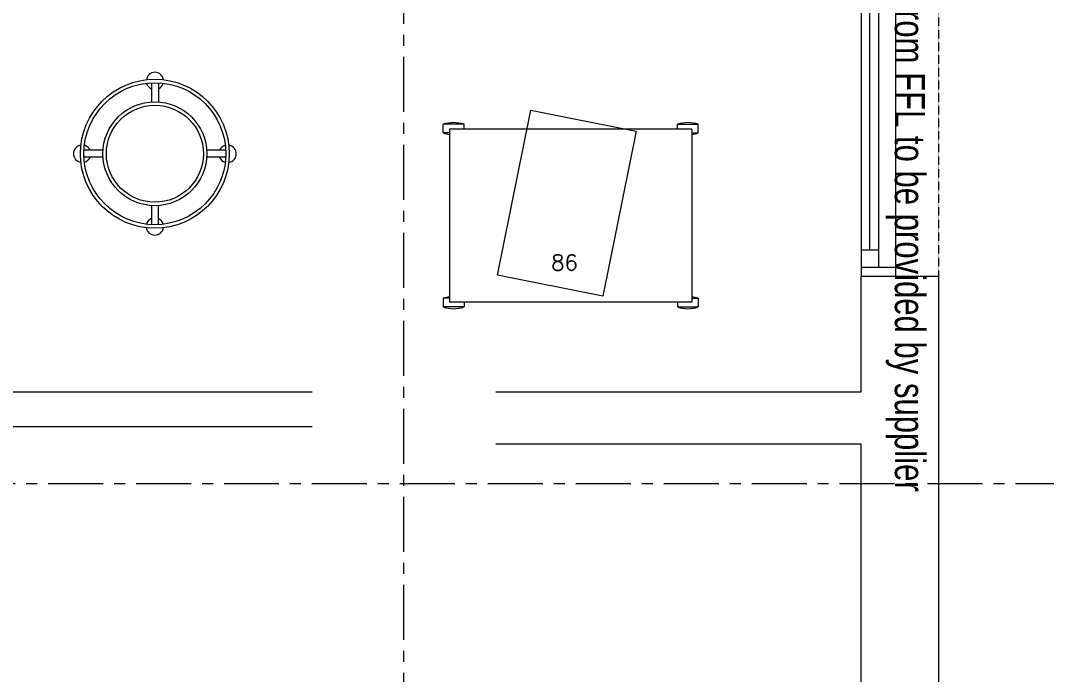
# Model space of a CAD drawing. Header units: millimetres. Extents: x 26027 to 581921, y 7230 to 233891.
# Drawn here: x 537841 to 540804, y 178345 to 180233 of the extents above; entities that cross this region are included whole.
import ezdxf

# ---------------------------------------------------------------- set-up
doc = ezdxf.new("R2010")
doc.units = ezdxf.units.MM
doc.header["$LTSCALE"] = 5
doc.linetypes.add('CENTER', pattern=[50.8, 31.75, -6.35, 6.35, -6.35])
doc.linetypes.add('HIDDEN2', pattern=[0.1875, 0.125, -0.0625])
doc.layers.get('0').update_dxf_attribs({"color": 252})
for name, color, linetype, lineweight in [('Aluminum', 252, 'Continuous', 5), ('Medical Equipment and Furniture', 252, 'Continuous', 0), ('Proj', 252, 'HIDDEN2', 5), ('Walls', 252, 'Continuous', 5)]:
    doc.layers.add(name, color=color, linetype=linetype, lineweight=lineweight)
doc.layers.add('axes', color=252, linetype='Continuous')
doc.styles.add('list_ghTextstyle', font='romans.shx', dxfattribs={"height": 0.25})
doc.styles.add('X3G_ENTITY_257CFD', font='swisscl.ttf', dxfattribs={"height": 200})

# ---------------------------------------------------------------- blocks, each defined once
blk = doc.blocks.new('HF13959B-P')
at = {"color": 0}
for p, q in [((0.0418, 0.5136), (-0.0182, 0.5136)), ((-0.0182, 0.4886), (-0.0182, 0.5136)), ((0.0418, 0.5), (0.0418, 0.5136)), ((0.6582, 0.5136), (0.7182, 0.5136)), ((0.6582, 0.5), (0.6582, 0.5136)), ((0.7182, 0.4886), (0.7182, 0.5136)), ((0, 0.4886), (-0.0182, 0.4886)), ((0, 0.5), (0, 0)), ((0.7, 0.5), (0, 0.5)), ((0.7, 0.5), (0.7, 0)), ((0.7, 0.4886), (0.7182, 0.4886)), ((0, 0.0114), (-0.0182, 0.0114)), ((-0.0182, 0.0114), (-0.0182, -0.0136)), ((0.7, 0), (0, 0)), ((0.7, 0.0114), (0.7182, 0.0114)), ((0.7182, 0.0114), (0.7182, -0.0136)), ((0.0418, -0.0136), (-0.0182, -0.0136)), ((0.0418, 0), (0.0418, -0.0136)), ((0.6582, 0), (0.6582, -0.0136)), ((0.6582, -0.0136), (0.7182, -0.0136))]:
    blk.add_line(p, q, dxfattribs=at)
for centre, start, end in [((0.0118, 0.4261), 71.0754, 108.9246), ((0.6882, 0.4261), 71.0754, 108.9246), ((0.0118, 0.5761), 251.0754, 262.6441), ((0.6882, 0.5761), 277.3559, 288.9246), ((0.0118, -0.0761), 97.3559, 108.9246), ((0.6882, -0.0761), 71.0754, 82.6441), ((0.0118, 0.0739), 251.0754, 288.9246), ((0.6882, 0.0739), 251.0754, 288.9246)]:
    blk.add_arc(centre, 0.0925, start, end, dxfattribs=at)
blk = doc.blocks.new('HF14427-P')
at = {"color": 0}
for p, q in [((-0.01, 0.4148), (-0.01, 0.3597)), ((0.01, 0.4148), (0.01, 0.3597)), ((-0.2048, 0.22), (-0.1497, 0.22)), ((0.1497, 0.22), (0.2048, 0.22)), ((-0.2048, 0.2), (-0.1497, 0.2)), ((0.1497, 0.2), (0.2048, 0.2)), ((-0.01, 0.0603), (-0.01, 0.0052)), ((0.01, 0.0603), (0.01, 0.0052))]:
    blk.add_line(p, q, dxfattribs=at)
at = {"color": 0, "linetype": 'Continuous'}
for points in [[(-0.1497, 0.2), (-0.1497, 0.2), (-0.1497, 0.2), (-0.1497, 0.2), (-0.1497, 0.2), (-0.1497, 0.2), (-0.1497, 0.2), (-0.1497, 0.2), (-0.1497, 0.2), (-0.1497, 0.2), (-0.1497, 0.2), (-0.1497, 0.2), (-0.1497, 0.2), (-0.1497, 0.2), (-0.1497, 0.2), (-0.1497, 0.2), (-0.1497, 0.2), (-0.1497, 0.2), (-0.1497, 0.2), (-0.1497, 0.2), (-0.1497, 0.2), (-0.1497, 0.2), (-0.1497, 0.2), (-0.1497, 0.2), (-0.1497, 0.2), (-0.1497, 0.2), (-0.1497, 0.2), (-0.1497, 0.2), (-0.1497, 0.2), (-0.1497, 0.2), (-0.1497, 0.2), (-0.1497, 0.2), (-0.1497, 0.2), (-0.1497, 0.2), (-0.1497, 0.2), (-0.1497, 0.2), (-0.1497, 0.2), (-0.1497, 0.2), (-0.1497, 0.2), (-0.1497, 0.2), (-0.1497, 0.2), (-0.1497, 0.2), (-0.1497, 0.2), (-0.1497, 0.2), (-0.1497, 0.2), (-0.1497, 0.2), (-0.1497, 0.2), (-0.1497, 0.2), (-0.1497, 0.2), (-0.1497, 0.2), (-0.1497, 0.2), (-0.1497, 0.2), (-0.1497, 0.2), (-0.1497, 0.2), (-0.1497, 0.2), (-0.1497, 0.2), (-0.1497, 0.2), (-0.1497, 0.2), (-0.1497, 0.2), (-0.1497, 0.2), (-0.1497, 0.2), (-0.1497, 0.2), (-0.1497, 0.2), (-0.1497, 0.2), (-0.1497, 0.2), (-0.1497, 0.2), (-0.1497, 0.2), (-0.1497, 0.2), (-0.1497, 0.2), (-0.1497, 0.2), (-0.1497, 0.2), (-0.1497, 0.2), (-0.1497, 0.2), (-0.1497, 0.2), (-0.1497, 0.2), (-0.1497, 0.2), (-0.1497, 0.2), (-0.1497, 0.2), (-0.1497, 0.2), (-0.1497, 0.2), (-0.1497, 0.2), (-0.1497, 0.2), (-0.1497, 0.2), (-0.1497, 0.2), (-0.1497, 0.2), (-0.1497, 0.2), (-0.1497, 0.2), (-0.1497, 0.2), (-0.1497, 0.2), (-0.1497, 0.2), (-0.1497, 0.2), (-0.1497, 0.2), (-0.1497, 0.2), (-0.1497, 0.2), (-0.1497, 0.2), (-0.1497, 0.2), (-0.1497, 0.2), (-0.1497, 0.2), (-0.1497, 0.2), (-0.1497, 0.2), (-0.1497, 0.2), (-0.1497, 0.2), (-0.1497, 0.2), (-0.1497, 0.2), (-0.1497, 0.2), (-0.1497, 0.2), (-0.1497, 0.2), (-0.1497, 0.2), (-0.1497, 0.2), (-0.1497, 0.2), (-0.1497, 0.2), (-0.1497, 0.2), (-0.1497, 0.2), (-0.1497, 0.2), (-0.1497, 0.2), (-0.1497, 0.2), (-0.1497, 0.2), (-0.1497, 0.2), (-0.1497, 0.2), (-0.1497, 0.2), (-0.1497, 0.2), (-0.1497, 0.2), (-0.1497, 0.2), (-0.1497, 0.2), (-0.1497, 0.2), (-0.1497, 0.2), (-0.1497, 0.2), (-0.1497, 0.2), (-0.1497, 0.2), (-0.1497, 0.2), (-0.1497, 0.2), (-0.1497, 0.2), (-0.1497, 0.2), (-0.1497, 0.2), (-0.1497, 0.2), (-0.1497, 0.2), (-0.1497, 0.2), (-0.1497, 0.2), (-0.1497, 0.2), (-0.1497, 0.2), (-0.1497, 0.2), (-0.1497, 0.2), (-0.1497, 0.2), (-0.1497, 0.2), (-0.1497, 0.2), (-0.1497, 0.2), (-0.1497, 0.2), (-0.1497, 0.2), (-0.1497, 0.2), (-0.1497, 0.2), (-0.1497, 0.2), (-0.1497, 0.2), (-0.1497, 0.2), (-0.1497, 0.2), (-0.1497, 0.2), (-0.1497, 0.2), (-0.1497, 0.2), (-0.1497, 0.2), (-0.1497, 0.2), (-0.1497, 0.2), (-0.1497, 0.2), (-0.1497, 0.2), (-0.1497, 0.2), (-0.1497, 0.2), (-0.1497, 0.2), (-0.1497, 0.2), (-0.1497, 0.2), (-0.1497, 0.2), (-0.1497, 0.2), (-0.1497, 0.2), (-0.1497, 0.2), (-0.1497, 0.2), (-0.1497, 0.2), (-0.1497, 0.2), (-0.1497, 0.2), (-0.1497, 0.2), (-0.1497, 0.2), (-0.1497, 0.2), (-0.1497, 0.2), (-0.1497, 0.2), (-0.1497, 0.2), (-0.1497, 0.2), (-0.1497, 0.2), (-0.1497, 0.2), (-0.1497, 0.2), (-0.1497, 0.2), (-0.1497, 0.2), (-0.1497, 0.2), (-0.1497, 0.2), (-0.1497, 0.2), (-0.1497, 0.2), (-0.1497, 0.2), (-0.1497, 0.2), (-0.1497, 0.2), (-0.1497, 0.2), (-0.1497, 0.2), (-0.1497, 0.2), (-0.1497, 0.2), (-0.1497, 0.2), (-0.1497, 0.2), (-0.1497, 0.2), (-0.1497, 0.2), (-0.1497, 0.2), (-0.1497, 0.2), (-0.1497, 0.2), (-0.1497, 0.2), (-0.1497, 0.2), (-0.1497, 0.2), (-0.1497, 0.2), (-0.1497, 0.2), (-0.1497, 0.2), (-0.1497, 0.2), (-0.1497, 0.2), (-0.1497, 0.2), (-0.1497, 0.2), (-0.1497, 0.2), (-0.1497, 0.2), (-0.1497, 0.2), (-0.1497, 0.2)], [(-0.1497, 0.2), (-0.1497, 0.2), (-0.1497, 0.2), (-0.1497, 0.2), (-0.1497, 0.2), (-0.1497, 0.2), (-0.1497, 0.2), (-0.1497, 0.2), (-0.1497, 0.2), (-0.1497, 0.2), (-0.1497, 0.2), (-0.1497, 0.2), (-0.1497, 0.2), (-0.1497, 0.2), (-0.1497, 0.2), (-0.1497, 0.2), (-0.1497, 0.2), (-0.1497, 0.2), (-0.1497, 0.2), (-0.1497, 0.2), (-0.1497, 0.2), (-0.1497, 0.2), (-0.1497, 0.2), (-0.1497, 0.2), (-0.1497, 0.2), (-0.1497, 0.2), (-0.1497, 0.2), (-0.1497, 0.2), (-0.1497, 0.2), (-0.1497, 0.2), (-0.1497, 0.2), (-0.1497, 0.2), (-0.1497, 0.2), (-0.1497, 0.2), (-0.1497, 0.2), (-0.1497, 0.2), (-0.1497, 0.2), (-0.1497, 0.2), (-0.1497, 0.2), (-0.1497, 0.2), (-0.1497, 0.2), (-0.1497, 0.2), (-0.1497, 0.2), (-0.1497, 0.2), (-0.1497, 0.2), (-0.1497, 0.2), (-0.1497, 0.2), (-0.1497, 0.2), (-0.1497, 0.2), (-0.1497, 0.2), (-0.1497, 0.2), (-0.1497, 0.2), (-0.1497, 0.2), (-0.1497, 0.2), (-0.1497, 0.2), (-0.1497, 0.2), (-0.1497, 0.2), (-0.1497, 0.2), (-0.1497, 0.2), (-0.1497, 0.2), (-0.1497, 0.2), (-0.1497, 0.2), (-0.1497, 0.2), (-0.1497, 0.2), (-0.1497, 0.2), (-0.1497, 0.2), (-0.1497, 0.2), (-0.1497, 0.2), (-0.1497, 0.2), (-0.1497, 0.2), (-0.1497, 0.2), (-0.1497, 0.2), (-0.1497, 0.2), (-0.1497, 0.2), (-0.1497, 0.2), (-0.1497, 0.2), (-0.1497, 0.2), (-0.1497, 0.2), (-0.1497, 0.2), (-0.1497, 0.2), (-0.1497, 0.2), (-0.1497, 0.2), (-0.1497, 0.2), (-0.1497, 0.2), (-0.1497, 0.2), (-0.1497, 0.2), (-0.1497, 0.2), (-0.1497, 0.2), (-0.1497, 0.2), (-0.1497, 0.2), (-0.1497, 0.2), (-0.1497, 0.2), (-0.1497, 0.2), (-0.1497, 0.2), (-0.1497, 0.2), (-0.1497, 0.2), (-0.1497, 0.2), (-0.1497, 0.2), (-0.1497, 0.2), (-0.1497, 0.2), (-0.1497, 0.2), (-0.1497, 0.2), (-0.1497, 0.2), (-0.1497, 0.2), (-0.1497, 0.2), (-0.1497, 0.2), (-0.1497, 0.2), (-0.1497, 0.2), (-0.1497, 0.2), (-0.1497, 0.2), (-0.1497, 0.2), (-0.1497, 0.2), (-0.1497, 0.2), (-0.1497, 0.2), (-0.1497, 0.2), (-0.1497, 0.2), (-0.1497, 0.2), (-0.1497, 0.2), (-0.1497, 0.2), (-0.1497, 0.2), (-0.1497, 0.2), (-0.1497, 0.2), (-0.1497, 0.2), (-0.1497, 0.2), (-0.1497, 0.2), (-0.1497, 0.2), (-0.1497, 0.2), (-0.1497, 0.2), (-0.1497, 0.2), (-0.1497, 0.2), (-0.1497, 0.2), (-0.1497, 0.2), (-0.1497, 0.2), (-0.1497, 0.2), (-0.1497, 0.2), (-0.1497, 0.2), (-0.1497, 0.2), (-0.1497, 0.2), (-0.1497, 0.2), (-0.1497, 0.2), (-0.1497, 0.2), (-0.1497, 0.2), (-0.1497, 0.2), (-0.1497, 0.2), (-0.1497, 0.2), (-0.1497, 0.2), (-0.1497, 0.2), (-0.1497, 0.2), (-0.1497, 0.2), (-0.1497, 0.2), (-0.1497, 0.2), (-0.1497, 0.2), (-0.1497, 0.2), (-0.1497, 0.2), (-0.1497, 0.2), (-0.1497, 0.2), (-0.1497, 0.2), (-0.1497, 0.2), (-0.1497, 0.2), (-0.1497, 0.2), (-0.1497, 0.2), (-0.1497, 0.2), (-0.1497, 0.2), (-0.1497, 0.2), (-0.1497, 0.2), (-0.1497, 0.2), (-0.1497, 0.2), (-0.1497, 0.2), (-0.1497, 0.2), (-0.1497, 0.2), (-0.1497, 0.2), (-0.1497, 0.2), (-0.1497, 0.2), (-0.1497, 0.2), (-0.1497, 0.2), (-0.1497, 0.2), (-0.1497, 0.2), (-0.1497, 0.2), (-0.1497, 0.2), (-0.1497, 0.2), (-0.1497, 0.2), (-0.1497, 0.2), (-0.1497, 0.2), (-0.1497, 0.2), (-0.1497, 0.2), (-0.1497, 0.2), (-0.1497, 0.2), (-0.1497, 0.2), (-0.1497, 0.2), (-0.1497, 0.2), (-0.1497, 0.2), (-0.1497, 0.2), (-0.1497, 0.2), (-0.1497, 0.2), (-0.1497, 0.2), (-0.1497, 0.2), (-0.1497, 0.2), (-0.1497, 0.2), (-0.1497, 0.2), (-0.1497, 0.2), (-0.1497, 0.2), (-0.1497, 0.2), (-0.1497, 0.2), (-0.1497, 0.2), (-0.1497, 0.2), (-0.1497, 0.2), (-0.1497, 0.2), (-0.1497, 0.2), (-0.1497, 0.2), (-0.1497, 0.2), (-0.1497, 0.2), (-0.1497, 0.2), (-0.1497, 0.2), (-0.1497, 0.2)], [(-0.1497, 0.2), (-0.1497, 0.2), (-0.1497, 0.2), (-0.1497, 0.2), (-0.1497, 0.2), (-0.1497, 0.2), (-0.1497, 0.2), (-0.1497, 0.2), (-0.1497, 0.2), (-0.1497, 0.2), (-0.1497, 0.2), (-0.1497, 0.2), (-0.1497, 0.2), (-0.1497, 0.2), (-0.1497, 0.2), (-0.1497, 0.2), (-0.1497, 0.2), (-0.1497, 0.2), (-0.1497, 0.2), (-0.1497, 0.2), (-0.1497, 0.2), (-0.1497, 0.2), (-0.1497, 0.2), (-0.1497, 0.2), (-0.1497, 0.2), (-0.1497, 0.2), (-0.1497, 0.2), (-0.1497, 0.2), (-0.1497, 0.2), (-0.1497, 0.2), (-0.1497, 0.2), (-0.1497, 0.2), (-0.1497, 0.2), (-0.1497, 0.2), (-0.1497, 0.2), (-0.1497, 0.2), (-0.1497, 0.2), (-0.1497, 0.2), (-0.1497, 0.2), (-0.1497, 0.2), (-0.1497, 0.2), (-0.1497, 0.2), (-0.1497, 0.2), (-0.1497, 0.2), (-0.1497, 0.2), (-0.1497, 0.2), (-0.1497, 0.2), (-0.1497, 0.2), (-0.1497, 0.2), (-0.1497, 0.2), (-0.1497, 0.2), (-0.1497, 0.2), (-0.1497, 0.2), (-0.1497, 0.2), (-0.1497, 0.2), (-0.1497, 0.2), (-0.1497, 0.2), (-0.1497, 0.2), (-0.1497, 0.2), (-0.1497, 0.2), (-0.1497, 0.2), (-0.1497, 0.2), (-0.1497, 0.2), (-0.1497, 0.2), (-0.1497, 0.2), (-0.1497, 0.2), (-0.1497, 0.2), (-0.1497, 0.2), (-0.1497, 0.2), (-0.1497, 0.2), (-0.1497, 0.2), (-0.1497, 0.2), (-0.1497, 0.2), (-0.1497, 0.2), (-0.1497, 0.2), (-0.1497, 0.2), (-0.1497, 0.2), (-0.1497, 0.2), (-0.1497, 0.2), (-0.1497, 0.2), (-0.1497, 0.2), (-0.1497, 0.2), (-0.1497, 0.2), (-0.1497, 0.2), (-0.1497, 0.2), (-0.1497, 0.2), (-0.1497, 0.2), (-0.1497, 0.2), (-0.1497, 0.2), (-0.1497, 0.2), (-0.1497, 0.2), (-0.1497, 0.2), (-0.1497, 0.2), (-0.1497, 0.2), (-0.1497, 0.2), (-0.1497, 0.2), (-0.1497, 0.2), (-0.1497, 0.2), (-0.1497, 0.2), (-0.1497, 0.2), (-0.1497, 0.2), (-0.1497, 0.2), (-0.1497, 0.2), (-0.1497, 0.2), (-0.1497, 0.2), (-0.1497, 0.2), (-0.1497, 0.2), (-0.1497, 0.2), (-0.1497, 0.2), (-0.1497, 0.2), (-0.1497, 0.2), (-0.1497, 0.2), (-0.1497, 0.2), (-0.1497, 0.2), (-0.1497, 0.2), (-0.1497, 0.2), (-0.1497, 0.2), (-0.1497, 0.2), (-0.1497, 0.2), (-0.1497, 0.2), (-0.1497, 0.2), (-0.1497, 0.2), (-0.1497, 0.2), (-0.1497, 0.2), (-0.1497, 0.2), (-0.1497, 0.2), (-0.1497, 0.2), (-0.1497, 0.2), (-0.1497, 0.2), (-0.1497, 0.2), (-0.1497, 0.2), (-0.1497, 0.2), (-0.1497, 0.2), (-0.1497, 0.2), (-0.1497, 0.2), (-0.1497, 0.2), (-0.1497, 0.2), (-0.1497, 0.2), (-0.1497, 0.2), (-0.1497, 0.2), (-0.1497, 0.2), (-0.1497, 0.2), (-0.1497, 0.2), (-0.1497, 0.2), (-0.1497, 0.2), (-0.1497, 0.2), (-0.1497, 0.2), (-0.1497, 0.2), (-0.1497, 0.2), (-0.1497, 0.2), (-0.1497, 0.2), (-0.1497, 0.2), (-0.1497, 0.2), (-0.1497, 0.2), (-0.1497, 0.2), (-0.1497, 0.2), (-0.1497, 0.2), (-0.1497, 0.2), (-0.1497, 0.2), (-0.1497, 0.2), (-0.1497, 0.2), (-0.1497, 0.2), (-0.1497, 0.2), (-0.1497, 0.2), (-0.1497, 0.2), (-0.1497, 0.2), (-0.1497, 0.2), (-0.1497, 0.2), (-0.1497, 0.2), (-0.1497, 0.2), (-0.1497, 0.2), (-0.1497, 0.2), (-0.1497, 0.2), (-0.1497, 0.2), (-0.1497, 0.2), (-0.1497, 0.2), (-0.1497, 0.2), (-0.1497, 0.2), (-0.1497, 0.2), (-0.1497, 0.2), (-0.1497, 0.2), (-0.1497, 0.2), (-0.1497, 0.2), (-0.1497, 0.2), (-0.1497, 0.2), (-0.1497, 0.2), (-0.1497, 0.2), (-0.1497, 0.2), (-0.1497, 0.2), (-0.1497, 0.2), (-0.1497, 0.2), (-0.1497, 0.2), (-0.1497, 0.2), (-0.1497, 0.2), (-0.1497, 0.2), (-0.1497, 0.2), (-0.1497, 0.2), (-0.1497, 0.2), (-0.1497, 0.2), (-0.1497, 0.2), (-0.1497, 0.2), (-0.1497, 0.2), (-0.1497, 0.2), (-0.1497, 0.2), (-0.1497, 0.2), (-0.1497, 0.2), (-0.1497, 0.2), (-0.1497, 0.2), (-0.1497, 0.2), (-0.1497, 0.2), (-0.1497, 0.2), (-0.1497, 0.2), (-0.1497, 0.2), (-0.1497, 0.2), (-0.1497, 0.2), (-0.1497, 0.2), (-0.1497, 0.2), (-0.1497, 0.2), (-0.1497, 0.2), (-0.1497, 0.2), (-0.1497, 0.2), (-0.1497, 0.2), (-0.1497, 0.2), (-0.1497, 0.2), (-0.1497, 0.2), (-0.1497, 0.2), (-0.1497, 0.2), (-0.1497, 0.2), (-0.1497, 0.2), (-0.1497, 0.2), (-0.1497, 0.2), (-0.1497, 0.2), (-0.1497, 0.2), (-0.1497, 0.2), (-0.1497, 0.2), (-0.1497, 0.2), (-0.1497, 0.2), (-0.1497, 0.2), (-0.1497, 0.2), (-0.1497, 0.2), (-0.1497, 0.2), (-0.1497, 0.2), (-0.1497, 0.2), (-0.1497, 0.2), (-0.1497, 0.2), (-0.1497, 0.2), (-0.1497, 0.2), (-0.1497, 0.2), (-0.1497, 0.2), (-0.1497, 0.2), (-0.1497, 0.2), (-0.1497, 0.2), (-0.1497, 0.2), (-0.1497, 0.2), (-0.1497, 0.2), (-0.1497, 0.2), (-0.1497, 0.2), (-0.1497, 0.2), (-0.1497, 0.2), (-0.1497, 0.2), (-0.1497, 0.2), (-0.1497, 0.2), (-0.1497, 0.2), (-0.1497, 0.2), (-0.1497, 0.2), (-0.1497, 0.2), (-0.1497, 0.2), (-0.1497, 0.2), (-0.1497, 0.2), (-0.1497, 0.2), (-0.1497, 0.2), (-0.1497, 0.2), (-0.1497, 0.2), (-0.1497, 0.2), (-0.1497, 0.2), (-0.1497, 0.2), (-0.1497, 0.2)]]:
    blk.add_lwpolyline(points, close=True, dxfattribs=at)
for points in [[(-0.1497, 0.2), (-0.1497, 0.2), (-0.1497, 0.2), (-0.1497, 0.2), (-0.1497, 0.2), (-0.1497, 0.2), (-0.1497, 0.2), (-0.1497, 0.2)], [(-0.1497, 0.2), (-0.1497, 0.2), (-0.1497, 0.2), (-0.1497, 0.2), (-0.1497, 0.2), (-0.1497, 0.2), (-0.1497, 0.2), (-0.1497, 0.2), (-0.1497, 0.2), (-0.1497, 0.2), (-0.1497, 0.2), (-0.1497, 0.2), (-0.1497, 0.2), (-0.1497, 0.2), (-0.1497, 0.2), (-0.1497, 0.2), (-0.1497, 0.2), (-0.1497, 0.2), (-0.1497, 0.2), (-0.1497, 0.2), (-0.1497, 0.2), (-0.1497, 0.2), (-0.1497, 0.2), (-0.1497, 0.2), (-0.1497, 0.2), (-0.1497, 0.2), (-0.1497, 0.2), (-0.1497, 0.2), (-0.1497, 0.2), (-0.1497, 0.2), (-0.1497, 0.2), (-0.1497, 0.2), (-0.1497, 0.2), (-0.1497, 0.2), (-0.1497, 0.2), (-0.1497, 0.2), (-0.1497, 0.2), (-0.1497, 0.2), (-0.1497, 0.2), (-0.1497, 0.2), (-0.1497, 0.2), (-0.1497, 0.2), (-0.1497, 0.2), (-0.1497, 0.2), (-0.1497, 0.2), (-0.1497, 0.2), (-0.1497, 0.2), (-0.1497, 0.2), (-0.1497, 0.2), (-0.1497, 0.2), (-0.1497, 0.2), (-0.1497, 0.2), (-0.1497, 0.2), (-0.1497, 0.2), (-0.1497, 0.2), (-0.1497, 0.2), (-0.1497, 0.2), (-0.1497, 0.2), (-0.1497, 0.2), (-0.1497, 0.2), (-0.1497, 0.2), (-0.1497, 0.2), (-0.1497, 0.2), (-0.1497, 0.2), (-0.1497, 0.2), (-0.1497, 0.2), (-0.1497, 0.2), (-0.1497, 0.2), (-0.1497, 0.2), (-0.1497, 0.2), (-0.1497, 0.2), (-0.1497, 0.2), (-0.1497, 0.2), (-0.1497, 0.2), (-0.1497, 0.2), (-0.1497, 0.2), (-0.1497, 0.2), (-0.1497, 0.2), (-0.1497, 0.2), (-0.1497, 0.2), (-0.1497, 0.2), (-0.1497, 0.2), (-0.1497, 0.2), (-0.1497, 0.2), (-0.1497, 0.2), (-0.1497, 0.2), (-0.1497, 0.2), (-0.1497, 0.2), (-0.1497, 0.2), (-0.1497, 0.2), (-0.1497, 0.2), (-0.1497, 0.2), (-0.1497, 0.2), (-0.1497, 0.2), (-0.1497, 0.2), (-0.1497, 0.2), (-0.1497, 0.2), (-0.1497, 0.2), (-0.1497, 0.2), (-0.1497, 0.2), (-0.1497, 0.2), (-0.1497, 0.2), (-0.1497, 0.2), (-0.1497, 0.2), (-0.1497, 0.2), (-0.1497, 0.2), (-0.1497, 0.2), (-0.1497, 0.2), (-0.1497, 0.2), (-0.1497, 0.2), (-0.1497, 0.2)], [(-0.1497, 0.2), (-0.1497, 0.2), (-0.1497, 0.2), (-0.1497, 0.2), (-0.1497, 0.2), (-0.1497, 0.2), (-0.1497, 0.2), (-0.1497, 0.2), (-0.1497, 0.2), (-0.1497, 0.2), (-0.1497, 0.2), (-0.1497, 0.2), (-0.1497, 0.2), (-0.1497, 0.2), (-0.1497, 0.2), (-0.1497, 0.2), (-0.1497, 0.2)], [(-0.1497, 0.2), (-0.1497, 0.2), (-0.1497, 0.2), (-0.1497, 0.2), (-0.1497, 0.2), (-0.1497, 0.2), (-0.1497, 0.2)], [(-0.1497, 0.2), (-0.1497, 0.2), (-0.1497, 0.2), (-0.1497, 0.2), (-0.1497, 0.2), (-0.1497, 0.2), (-0.1497, 0.2), (-0.1497, 0.2), (-0.1497, 0.2), (-0.1497, 0.2), (-0.1497, 0.2), (-0.1497, 0.2)], [(-0.1497, 0.2), (-0.1497, 0.2), (-0.1497, 0.2), (-0.1497, 0.2), (-0.1497, 0.2), (-0.1497, 0.2), (-0.1497, 0.2), (-0.1497, 0.2), (-0.1497, 0.2), (-0.1497, 0.2), (-0.1497, 0.2), (-0.1497, 0.2), (-0.1497, 0.2), (-0.1497, 0.2), (-0.1497, 0.2), (-0.1497, 0.2), (-0.1497, 0.2), (-0.1497, 0.2), (-0.1497, 0.2), (-0.1497, 0.2), (-0.1497, 0.2), (-0.1497, 0.2), (-0.1497, 0.2), (-0.1497, 0.2), (-0.1497, 0.2), (-0.1497, 0.2), (-0.1497, 0.2), (-0.1497, 0.2), (-0.1497, 0.2), (-0.1497, 0.2), (-0.1497, 0.2), (-0.1497, 0.2), (-0.1497, 0.2), (-0.1497, 0.2), (-0.1497, 0.2), (-0.1497, 0.2), (-0.1497, 0.2), (-0.1497, 0.2), (-0.1497, 0.2), (-0.1497, 0.2), (-0.1497, 0.2), (-0.1497, 0.2), (-0.1497, 0.2), (-0.1497, 0.2), (-0.1497, 0.2), (-0.1497, 0.2), (-0.1497, 0.2), (-0.1497, 0.2), (-0.1497, 0.2), (-0.1497, 0.2), (-0.1497, 0.2), (-0.1497, 0.2), (-0.1497, 0.2), (-0.1497, 0.2), (-0.1497, 0.2), (-0.1497, 0.2), (-0.1497, 0.2), (-0.1497, 0.2), (-0.1497, 0.2), (-0.1497, 0.2), (-0.1497, 0.2), (-0.1497, 0.2), (-0.1497, 0.2), (-0.1497, 0.2), (-0.1497, 0.2), (-0.1497, 0.2), (-0.1497, 0.2), (-0.1497, 0.2), (-0.1497, 0.2), (-0.1497, 0.2), (-0.1497, 0.2), (-0.1497, 0.2), (-0.1497, 0.2), (-0.1497, 0.2), (-0.1497, 0.2), (-0.1497, 0.2), (-0.1497, 0.2), (-0.1497, 0.2), (-0.1497, 0.2), (-0.1497, 0.2), (-0.1497, 0.2), (-0.1497, 0.2), (-0.1497, 0.2), (-0.1497, 0.2), (-0.1497, 0.2), (-0.1497, 0.2), (-0.1497, 0.2), (-0.1497, 0.2), (-0.1497, 0.2)], [(-0.1497, 0.2), (-0.1497, 0.2), (-0.1497, 0.2), (-0.1497, 0.2), (-0.1497, 0.2), (-0.1497, 0.2), (-0.1497, 0.2), (-0.1497, 0.2), (-0.1497, 0.2), (-0.1497, 0.2), (-0.1497, 0.2), (-0.1497, 0.2), (-0.1497, 0.2), (-0.1497, 0.2), (-0.1497, 0.2), (-0.1497, 0.2), (-0.1497, 0.2), (-0.1497, 0.2), (-0.1497, 0.2), (-0.1497, 0.2), (-0.1497, 0.2), (-0.1497, 0.2), (-0.1497, 0.2), (-0.1497, 0.2), (-0.1497, 0.2), (-0.1497, 0.2), (-0.1497, 0.2), (-0.1497, 0.2), (-0.1497, 0.2), (-0.1497, 0.2), (-0.1497, 0.2), (-0.1497, 0.2), (-0.1497, 0.2), (-0.1497, 0.2), (-0.1497, 0.2), (-0.1497, 0.2), (-0.1497, 0.2), (-0.1497, 0.2), (-0.1497, 0.2), (-0.1497, 0.2), (-0.1497, 0.2), (-0.1497, 0.2), (-0.1497, 0.2), (-0.1497, 0.2), (-0.1497, 0.2), (-0.1497, 0.2), (-0.1497, 0.2), (-0.1497, 0.2), (-0.1497, 0.2), (-0.1497, 0.2), (-0.1497, 0.2), (-0.1497, 0.2), (-0.1497, 0.2), (-0.1497, 0.2)], [(-0.1497, 0.2), (-0.1497, 0.2), (-0.1497, 0.2), (-0.1497, 0.2), (-0.1497, 0.2), (-0.1497, 0.2), (-0.1497, 0.2), (-0.1497, 0.2), (-0.1497, 0.2), (-0.1497, 0.2)], [(-0.1497, 0.2), (-0.1497, 0.2), (-0.1497, 0.2), (-0.1497, 0.2), (-0.1497, 0.2), (-0.1497, 0.2), (-0.1497, 0.2), (-0.1497, 0.2), (-0.1497, 0.2), (-0.1497, 0.2)], [(-0.1497, 0.2), (-0.1497, 0.2), (-0.1497, 0.2), (-0.1497, 0.2), (-0.1497, 0.2), (-0.1497, 0.2), (-0.1497, 0.2), (-0.1497, 0.2), (-0.1497, 0.2), (-0.1497, 0.2), (-0.1497, 0.2), (-0.1497, 0.2), (-0.1497, 0.2), (-0.1497, 0.2), (-0.1497, 0.2)], [(-0.1497, 0.2), (-0.1497, 0.2), (-0.1497, 0.2), (-0.1497, 0.2), (-0.1497, 0.2), (-0.1497, 0.2), (-0.1497, 0.2), (-0.1497, 0.2), (-0.1497, 0.2), (-0.1497, 0.2)], [(-0.1497, 0.2), (-0.1497, 0.2), (-0.1497, 0.2), (-0.1497, 0.2), (-0.1497, 0.2), (-0.1497, 0.2), (-0.1497, 0.2)], [(-0.1497, 0.2), (-0.1497, 0.2), (-0.1497, 0.2), (-0.1497, 0.2), (-0.1497, 0.2), (-0.1497, 0.2), (-0.1497, 0.2), (-0.1497, 0.2), (-0.1497, 0.2), (-0.1497, 0.2)], [(-0.1497, 0.2), (-0.1497, 0.2), (-0.1497, 0.2), (-0.1497, 0.2), (-0.1497, 0.2), (-0.1497, 0.2), (-0.1497, 0.2), (-0.1497, 0.2), (-0.1497, 0.2), (-0.1497, 0.2), (-0.1497, 0.2), (-0.1497, 0.2), (-0.1497, 0.2), (-0.1497, 0.2), (-0.1497, 0.2), (-0.1497, 0.2), (-0.1497, 0.2), (-0.1497, 0.2)], [(-0.1497, 0.2), (-0.1497, 0.2), (-0.1497, 0.2), (-0.1497, 0.2), (-0.1497, 0.2), (-0.1497, 0.2), (-0.1497, 0.2), (-0.1497, 0.2), (-0.1497, 0.2)]]:
    blk.add_lwpolyline(points, dxfattribs=at)
at = {"color": 0}
for radius in [0.215, 0.205, 0.15, 0.14]:
    blk.add_circle((0, 0.21), radius, dxfattribs=at)
for centre, start, end in [((0, 0.42), 8.2132, 171.7868), ((0, 0.42), 194.9006, 246.4218), ((0, 0.42), 293.5782, 345.0994), ((-0.21, 0.21), 98.2132, 261.7868), ((-0.21, 0.21), 23.5782, 75.0994), ((0.21, 0.21), 104.9006, 156.4218), ((0.21, 0.21), 278.2132, 81.7868), ((-0.21, 0.21), 284.9006, 336.4218), ((0.21, 0.21), 203.5782, 255.0994), ((0, 0), 113.5782, 165.0994), ((0, 0), 14.9006, 66.4218), ((0, 0), 188.2132, 351.7868)]:
    blk.add_arc(centre, 0.025, start, end, dxfattribs=at)

msp = doc.modelspace()

# ---------------------------------------------------------------- linework, layer by layer
at = {"layer": 'Aluminum'}
for p, q in [((540268.8, 180995.3, 0), (540268.8, 179495.3, 0)), ((540368.8, 180995.3, 0), (540368.8, 179495.3, 0)), ((540318.8, 180970.3, 0), (540318.8, 179520.3, 0)), ((540293.8, 179570.3, 0), (540293.8, 180920.3, 0)), ((540318.8, 179570.3, 0), (540268.8, 179570.3, 0)), ((540368.8, 179520.3, 0), (540268.8, 179520.3, 0))]:
    msp.add_line(p, q, dxfattribs=at)
at = {"layer": 'axes', "linetype": 'CENTER', "lineweight": 0}
for p, q in [((538948.8, 120279.6, 0), (538948.8, 205820.3, 0)), ((544175.8, 178895.3, 2.4), (461277.7, 178895.3, 2.4))]:
    msp.add_line(p, q, dxfattribs=at)
at = {"layer": 'Medical Equipment and Furniture', "elevation": 0}
msp.add_lwpolyline([(539219.3, 179498.1), (539315, 179974.6), (539619, 179913.6), (539523.3, 179437.1), (539219.3, 179498.1)], dxfattribs=at)
at = {"layer": 'Proj'}
msp.add_line((540493.8, 179495.3, 0), (540493.8, 180995.3, 0), dxfattribs=at)
at = {"layer": 'Walls'}
for p, q in [((540268.8, 179160.3, 0), (540268.8, 179495.3, 0)), ((540268.8, 179495.3, 0), (540493.8, 179495.3, 0)), ((540493.8, 178265.3, 0), (540493.8, 179495.3, 0)), ((538683.8, 179160.3, 0), (534836.7, 179160.3, 0)), ((540268.8, 179160.3, 0), (539213.8, 179160.3, 0)), ((538683.8, 179060.3, 0), (536398.9, 179060.3, 0)), ((540268.8, 179010.3, 0), (539213.8, 179010.3, 0)), ((540268.8, 178265.3, 0), (540268.8, 179010.3, 0))]:
    msp.add_line(p, q, dxfattribs=at)

# ---------------------------------------------------------------- block references
at = {"layer": 'Medical Equipment and Furniture', "xscale": 1000, "yscale": 1000, "zscale": 1000, "rotation": 269.9607691998091}
msp.add_blockref('HF14427-P', (538019.4, 179848.6, 0), dxfattribs=at)
at = {"layer": 'Medical Equipment and Furniture', "xscale": 1000, "yscale": 1000, "zscale": 1000}
msp.add_blockref('HF13959B-P', (539080.6, 179419.8, 0), dxfattribs=at)

# ---------------------------------------------------------------- texts
at = {"layer": 'Medical Equipment and Furniture', "insert": (540453.9, 180370.7, 0), "char_height": 87.473, "width": 3260.537, "attachment_point": 2, "rotation": 270, "style": 'X3G_ENTITY_257CFD'}
msp.add_mtext('05 and 119 are wall mounted. Distance from FFL to be provided by supplier', dxfattribs=at)
at = {"layer": 'Medical Equipment and Furniture', "insert": (539412.5, 179556.8, 0), "char_height": 45, "attachment_point": 2, "style": 'list_ghTextstyle'}
msp.add_mtext('86', dxfattribs=at)

doc.saveas('drawing.dxf')
